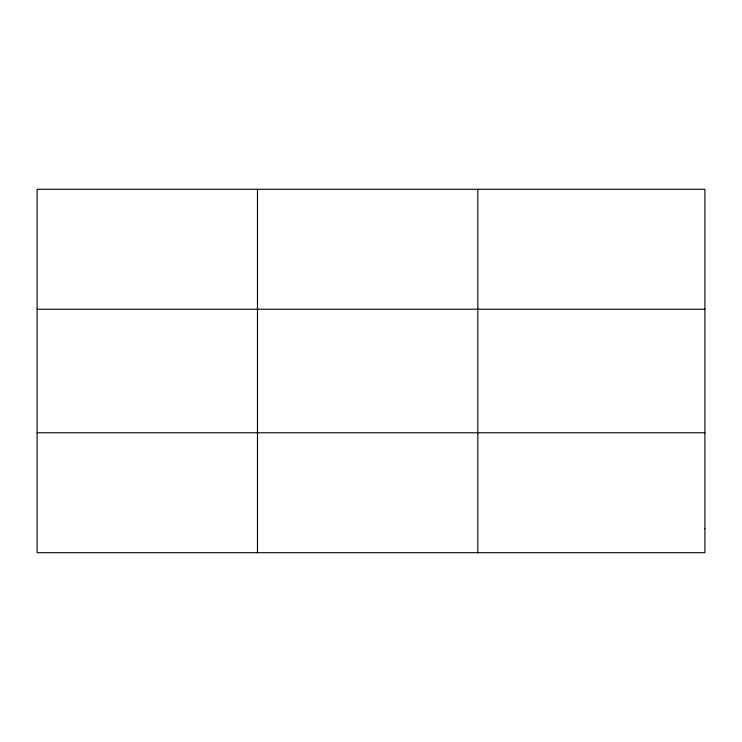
<?xml version="1.0" encoding="UTF-8"?>
<svg xmlns="http://www.w3.org/2000/svg" width="742" height="742" viewBox="0 0 742 742"><rect width="100%" height="100%" fill="white"/><g stroke="black" fill="none" stroke-linecap="round" stroke-linejoin="round"><path stroke-width="1.11" d="M257.474 189.293L257.474 552.707M477.848 189.293L477.848 552.707M37.1 309.219L704.9 309.219M37.1 432.781L704.9 432.781M704.9 528.721L704.9 552.707L37.1 552.707L37.1 189.293L704.9 189.293L704.9 528.721"/></g></svg>
